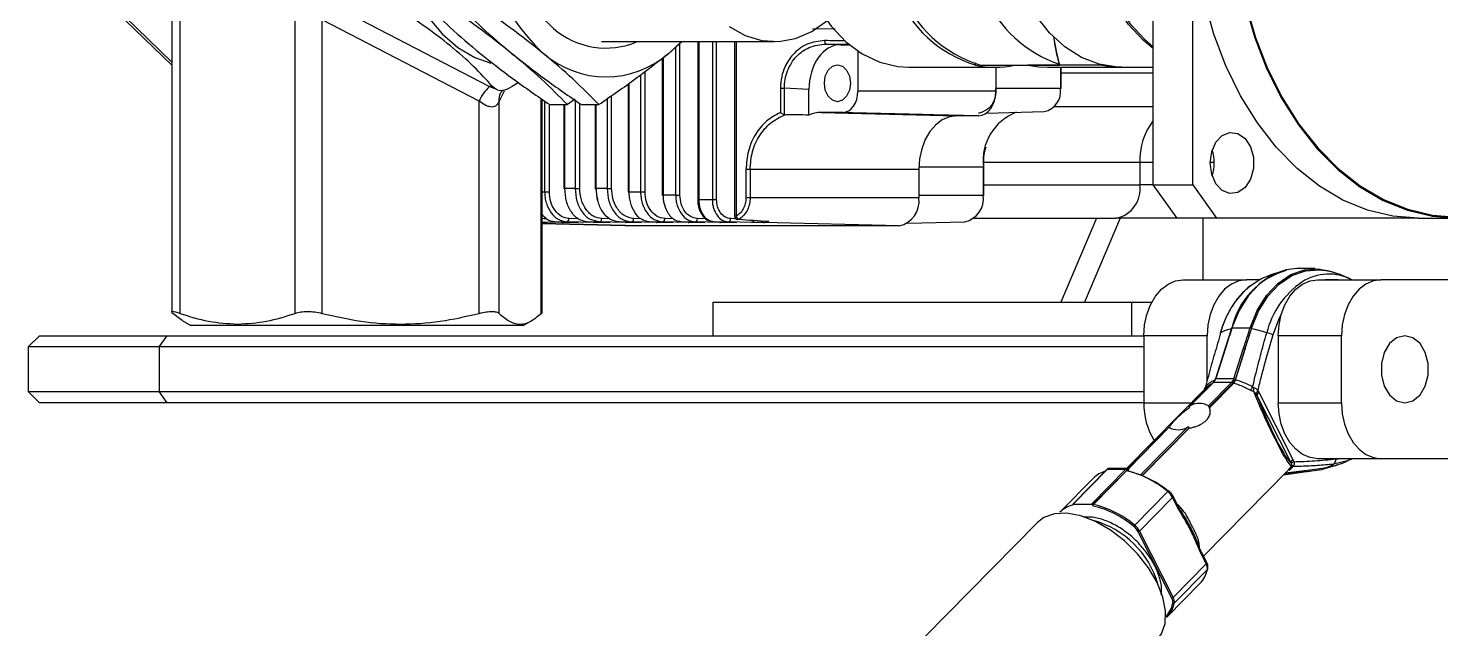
# Model space of a CAD drawing. Header units: millimetres. Extents: x 15 to 1184, y 5 to 836.
# Drawn here: x 165.68 to 190.94, y 700.32 to 711.06 of the extents above; entities that cross this region are included whole.
import ezdxf

# ---------------------------------------------------------------- set-up
doc = ezdxf.new("R2010")
doc.units = ezdxf.units.MM

msp = doc.modelspace()

# ---------------------------------------------------------------- linework, layer by layer
at = {"color": 7, "linetype": 'Continuous', "lineweight": 25}
for p, q in [((185.802, 708.265), (185.802, 718.465)), ((186.509, 708.265), (186.509, 713.365)), ((168.396, 705.965), (168.396, 711.91)), ((170.454, 705.965), (170.454, 711.91)), ((167.095, 711.521), (168.25, 710.401)), ((168.25, 711.344), (168.25, 705.964)), ((171.121, 711.477), (173.931, 710.022)), ((173.748, 709.762), (170.937, 711.217)), ((170.937, 705.965), (170.937, 711.217)), ((175.931, 710.825), (179.028, 710.825)), ((177.362, 710.825), (177.138, 710.615)), ((177.379, 710.825), (177.138, 710.615)), ((177.654, 710.825), (177.654, 708.001)), ((178.314, 710.825), (178.314, 707.701)), ((180.208, 710.77), (179.95, 710.782)), ((180.208, 710.77), (180.367, 710.77)), ((180.52, 710.656), (180.52, 709.94)), ((177.019, 710.523), (177.019, 708.081)), ((181.432, 710.365), (182.973, 710.365)), ((182.71, 710.405), (184.124, 710.405)), ((182.987, 710.365), (182.987, 709.985)), ((182.987, 710.365), (182.987, 709.94)), ((184.888, 710.405), (183.558, 710.405)), ((183.907, 710.365), (185.236, 710.365)), ((184.124, 710.405), (184.116, 710.422)), ((184.153, 709.985), (184.153, 710.365)), ((185.236, 710.365), (185.802, 710.365)), ((174.447, 710.093), (174.339, 710.022)), ((173.986, 710.022), (173.931, 710.022)), ((173.931, 710.022), (174.028, 709.985)), ((174.028, 709.985), (173.986, 710.022)), ((174.339, 710.022), (174.271, 709.985)), ((176.408, 710.062), (176.408, 708.141)), ((179.133, 709.991), (179.133, 709.558)), ((179.643, 709.97), (179.204, 709.991)), ((179.204, 709.517), (179.204, 709.991)), ((179.643, 709.512), (179.643, 709.97)), ((184.141, 709.985), (182.987, 709.985)), ((184.153, 709.985), (184.141, 709.985)), ((173.748, 705.965), (173.748, 709.762)), ((174.101, 705.965), (174.101, 709.762)), ((174.871, 705.964), (174.871, 709.796)), ((175.01, 709.698), (175.323, 709.698)), ((175.261, 709.698), (175.261, 708.199)), ((175.462, 709.795), (175.323, 709.698)), ((175.576, 709.698), (175.889, 709.698)), ((175.822, 709.698), (175.822, 708.191)), ((182.818, 709.548), (183.851, 709.574)), ((184.033, 709.665), (185.802, 709.665)), ((180.251, 709.56), (179.862, 709.56)), ((179.862, 709.56), (182.287, 709.5)), ((182.676, 709.5), (182.287, 709.5)), ((182.762, 708.585), (182.762, 708.075)), ((182.774, 708.585), (182.762, 708.585)), ((182.774, 708.075), (182.774, 708.585)), ((185.561, 708.665), (185.561, 708.265)), ((178.517, 708.54), (178.517, 708.03)), ((181.609, 708.54), (178.592, 708.54)), ((178.592, 708.54), (178.592, 708.03)), ((181.609, 708.54), (181.609, 708.075)), ((181.609, 708.54), (181.609, 708.03)), ((176.429, 708.141), (176.633, 708.141)), ((182.762, 708.075), (181.609, 708.075)), ((185.802, 708.265), (186.509, 708.265)), ((186.226, 707.665), (185.802, 708.265)), ((186.509, 708.265), (186.933, 707.665)), ((178.592, 708.03), (178.517, 708.03)), ((181.609, 708.03), (178.592, 708.03)), ((175.223, 707.59), (174.871, 707.598)), ((174.871, 707.592), (174.955, 707.59)), ((174.955, 707.59), (174.871, 707.59)), ((174.871, 707.573), (176.596, 707.53)), ((175.102, 707.601), (175.52, 707.59)), ((175.52, 707.59), (175.223, 707.59)), ((175.789, 707.59), (175.31, 707.601)), ((175.677, 707.6), (176.086, 707.59)), ((176.086, 707.59), (175.789, 707.59)), ((175.816, 707.624), (175.897, 707.601)), ((176.355, 707.59), (175.897, 707.601)), ((176.238, 707.601), (176.652, 707.59)), ((176.652, 707.59), (176.355, 707.59)), ((176.92, 707.59), (176.468, 707.6)), ((176.784, 707.601), (177.218, 707.59)), ((177.218, 707.59), (176.92, 707.59)), ((177.486, 707.59), (177.024, 707.601)), ((177.356, 707.601), (177.783, 707.59)), ((177.783, 707.59), (177.486, 707.59)), ((178.052, 707.59), (177.607, 707.6)), ((177.939, 707.601), (178.349, 707.59)), ((178.349, 707.59), (178.052, 707.59)), ((178.618, 707.59), (178.204, 707.6)), ((178.83, 707.59), (178.618, 707.59)), ((181.255, 707.53), (178.83, 707.59)), ((181.407, 707.578), (182.429, 707.604)), ((182.593, 707.665), (185.137, 707.665)), ((184.784, 707.665), (184.147, 706.165)), ((185.208, 707.665), (184.571, 706.165)), ((186.226, 707.665), (185.137, 707.665)), ((186.933, 707.665), (186.226, 707.665)), ((186.693, 706.565), (186.693, 707.665)), ((190.539, 707.665), (186.933, 707.665)), ((190.539, 707.665), (191.246, 707.665)), ((181.255, 707.53), (176.602, 707.53)), ((186.339, 706.565), (187.471, 706.565)), ((187.707, 706.565), (187.471, 706.565)), ((187.708, 706.565), (187.535, 706.454)), ((188.694, 706.765), (188.368, 706.765)), ((188.743, 706.565), (189.875, 706.565)), ((194.612, 706.565), (189.875, 706.565)), ((177.925, 706.165), (177.925, 705.565)), ((177.925, 706.165), (185.42, 706.165)), ((185.42, 705.565), (185.42, 706.165)), ((185.42, 706.165), (185.773, 706.165)), ((168.434, 705.839), (168.267, 705.965)), ((168.432, 705.836), (168.591, 705.745)), ((174.531, 705.745), (174.689, 705.836)), ((174.854, 705.965), (174.871, 705.99)), ((165.882, 705.565), (165.682, 705.365)), ((165.882, 705.565), (168.167, 705.565)), ((168.025, 705.365), (168.167, 705.565)), ((168.167, 705.565), (185.632, 705.565)), ((169.461, 705.745), (168.591, 705.745)), ((174.531, 705.745), (169.461, 705.745)), ((186.763, 705.565), (185.632, 705.565)), ((185.632, 705.565), (185.632, 704.365)), ((186.763, 704.757), (186.763, 705.565)), ((187.2, 705.695), (187.086, 705.34)), ((187.203, 705.704), (187.2, 705.695)), ((187.209, 705.706), (187.206, 705.697)), ((187.209, 705.706), (187.534, 705.706)), ((187.445, 705.334), (187.557, 705.69)), ((187.531, 705.697), (187.534, 705.706)), ((188.036, 705.565), (188.036, 704.365)), ((189.168, 705.565), (188.036, 705.565)), ((189.168, 704.365), (189.168, 705.565)), ((165.682, 705.365), (165.682, 704.565)), ((168.025, 705.365), (165.682, 705.365)), ((185.632, 705.365), (168.025, 705.365)), ((168.025, 705.365), (168.025, 704.565)), ((187.086, 705.34), (186.912, 704.795)), ((187.092, 705.342), (186.918, 704.797)), ((187.243, 704.797), (187.418, 705.342)), ((187.27, 704.773), (187.445, 705.334)), ((187.445, 705.334), (187.271, 704.789)), ((186.912, 704.795), (186.912, 704.795)), ((186.918, 704.797), (187.243, 704.797)), ((165.682, 704.565), (165.882, 704.365)), ((165.682, 704.565), (168.025, 704.565)), ((168.167, 704.365), (168.025, 704.565)), ((168.025, 704.565), (185.632, 704.565)), ((186.734, 704.622), (185.321, 703.188)), ((186.877, 704.735), (186.452, 704.303)), ((186.883, 704.737), (186.462, 704.309)), ((186.787, 704.309), (187.209, 704.737)), ((187.231, 704.721), (186.801, 704.284)), ((186.805, 704.276), (187.235, 704.713)), ((186.883, 704.737), (187.209, 704.737)), ((187.667, 704.585), (187.688, 704.553)), ((187.688, 704.553), (188.298, 703.352)), ((168.167, 704.365), (165.882, 704.365)), ((185.632, 704.365), (168.167, 704.365)), ((186.452, 704.276), (186.447, 704.284)), ((186.805, 704.276), (186.801, 704.284)), ((187.659, 704.491), (187.649, 704.51)), ((188.268, 703.29), (187.659, 704.491)), ((188.036, 704.365), (189.168, 704.365)), ((186.084, 703.93), (185.348, 703.183)), ((185.609, 703.062), (186.446, 703.912)), ((186.442, 703.92), (186.446, 703.912)), ((188.274, 703.279), (188.268, 703.29)), ((188.298, 703.352), (188.313, 703.312)), ((189.875, 703.365), (188.743, 703.365)), ((197.37, 703.365), (189.875, 703.365)), ((184.733, 703.019), (184.13, 702.407)), ((184.978, 703.177), (184.363, 702.553)), ((184.984, 703.179), (184.369, 702.555)), ((184.695, 702.555), (185.309, 703.179)), ((185.332, 703.163), (184.717, 702.539)), ((184.73, 702.547), (185.322, 703.148)), ((184.984, 703.179), (185.309, 703.179)), ((185.33, 703.188), (185.005, 703.188)), ((186.699, 701.624), (188.216, 703.163)), ((188.131, 703.077), (188.54, 703.134)), ((188.551, 703.154), (188.158, 703.104)), ((188.825, 703.19), (188.551, 703.154)), ((188.813, 703.172), (188.82, 703.173)), ((188.814, 703.173), (188.821, 703.174)), ((188.885, 703.2), (188.832, 703.191)), ((185.469, 702.176), (186.061, 702.776)), ((184.365, 702.536), (184.363, 702.539)), ((184.369, 702.555), (184.695, 702.555)), ((184.727, 702.519), (184.717, 702.539)), ((186.146, 702.672), (185.555, 702.072)), ((186.242, 702.484), (186.146, 702.672)), ((186.251, 702.506), (186.156, 702.695)), ((186.304, 702.378), (186.242, 702.484)), ((186.391, 702.237), (186.368, 702.321)), ((183.729, 702.227), (173.158, 691.499)), ((186.132, 700.873), (185.529, 702.06)), ((185.555, 702.072), (186.157, 700.884)), ((186.653, 701.673), (186.602, 701.79)), ((186.749, 701.485), (186.653, 701.673)), ((186.663, 701.696), (186.662, 701.696)), ((186.758, 701.507), (186.663, 701.696)), ((186.157, 700.884), (186.749, 701.485)), ((186.769, 701.381), (186.177, 700.78)), ((186.05, 700.537), (186.642, 701.138)), ((186.039, 700.526), (186.05, 700.537))]:
    msp.add_line(p, q, dxfattribs=at)
at = {"color": 8, "linetype": 'Continuous', "lineweight": 25}
for p, q in [((167.198, 711.477), (168.25, 710.456)), ((180.111, 711.056), (179.709, 711.05)), ((177.26, 710.721), (177.26, 708.08)), ((177.337, 708.08), (177.337, 710.788)), ((177.678, 708), (177.678, 710.825)), ((177.916, 710.825), (177.916, 708)), ((177.991, 708), (177.991, 710.825)), ((178.341, 710.825), (178.341, 707.701)), ((177.041, 708.081), (177.041, 710.54)), ((184.141, 710.365), (184.141, 709.985)), ((176.633, 710.226), (176.633, 708.141)), ((176.712, 708.141), (176.712, 710.287)), ((184.153, 710.265), (185.802, 710.265)), ((174.192, 709.937), (174.101, 709.762)), ((176.115, 708.2), (176.115, 709.857)), ((176.429, 708.141), (176.429, 710.076)), ((174.854, 705.965), (174.854, 709.808)), ((174.916, 709.765), (174.916, 708.141)), ((175.001, 708.141), (175.001, 709.705)), ((175.277, 708.2), (175.277, 709.698)), ((175.462, 709.779), (175.462, 708.2)), ((175.545, 708.2), (175.545, 709.721)), ((175.84, 708.2), (175.84, 709.698)), ((176.033, 709.8), (176.033, 708.2)), ((181.609, 708.585), (182.762, 708.585)), ((185.561, 708.665), (182.771, 708.665)), ((185.802, 708.665), (185.561, 708.665)), ((186.891, 708.665), (186.82, 708.665)), ((174.871, 708.141), (174.916, 708.141)), ((176.408, 708.141), (176.426, 708.141)), ((182.774, 708.075), (182.762, 708.075)), ((182.774, 708.265), (185.561, 708.265)), ((185.802, 708.265), (185.561, 708.265)), ((177.654, 708.001), (177.672, 708.001)), ((176.602, 707.53), (174.871, 707.573)), ((175.516, 707.657), (175.351, 707.661)), ((176.078, 707.657), (175.938, 707.661)), ((176.636, 707.657), (176.509, 707.66)), ((177.216, 707.657), (177.065, 707.661)), ((177.801, 707.657), (177.648, 707.66)), ((178.332, 707.657), (178.245, 707.66)), ((178.341, 707.701), (178.314, 707.701)), ((185.632, 704.365), (186.48, 704.365)), ((186.086, 703.928), (185.35, 703.181)), ((185.572, 703.077), (186.411, 703.928)), ((186.442, 703.92), (185.6, 703.066)), ((189.066, 703.36), (189.108, 703.365)), ((185.371, 703.137), (185.361, 703.156)), ((188.152, 703.098), (188.551, 703.154)), ((188.814, 703.173), (188.813, 703.172))]:
    msp.add_line(p, q, dxfattribs=at)
at = {"color": 7, "linetype": 'Continuous', "lineweight": 25, "flags": 128}
for points in [[(173.945, 716.287), (173.669, 716.189), (173.365, 716.011), (173.084, 715.767), (172.833, 715.465), (172.619, 715.11), (172.447, 714.713), (172.321, 714.282), (172.244, 713.829), (172.218, 713.365), (172.244, 712.9), (172.321, 712.447), (172.447, 712.016), (172.619, 711.619), (172.833, 711.265), (173.084, 710.962), (173.365, 710.718), (173.669, 710.54), (173.952, 710.44)], [(175.075, 711.061), (174.82, 711.311), (174.597, 711.618), (174.413, 711.972), (174.273, 712.364), (174.18, 712.783), (174.137, 713.218), (174.146, 713.657), (174.205, 714.088), (174.314, 714.5), (174.47, 714.88), (174.667, 715.219), (174.901, 715.508), (175.166, 715.738), (175.454, 715.903), (175.757, 715.999), (176.067, 716.024), (176.376, 715.975), (176.574, 715.905)], [(185.802, 710.701), (185.621, 710.849), (185.36, 711.133), (185.133, 711.47), (184.945, 711.853), (184.802, 712.272), (184.706, 712.718), (184.66, 713.179), (184.666, 713.645), (184.722, 714.104), (184.827, 714.545), (184.98, 714.958), (185.176, 715.332), (185.411, 715.659), (185.678, 715.93), (185.802, 716.028)], [(185.802, 715.995), (185.699, 715.913), (185.434, 715.643), (185.201, 715.319), (185.006, 714.947), (184.854, 714.537), (184.749, 714.099), (184.694, 713.643), (184.689, 713.18), (184.734, 712.722), (184.829, 712.279), (184.972, 711.863), (185.158, 711.483), (185.384, 711.148), (185.643, 710.866), (185.802, 710.734)], [(179.616, 714.915), (179.468, 714.499), (179.368, 714.055), (179.317, 713.595), (179.317, 713.129), (179.368, 712.669), (179.469, 712.226), (179.618, 711.81), (179.81, 711.432), (180.041, 711.1), (180.305, 710.823), (180.597, 710.607), (180.909, 710.457), (181.234, 710.378), (181.432, 710.365)], [(185.236, 710.365), (185.161, 710.367), (184.835, 710.419), (184.519, 710.541), (184.221, 710.731), (183.946, 710.983), (183.702, 711.292), (183.495, 711.651), (183.329, 712.051), (183.209, 712.482), (183.137, 712.934), (183.115, 713.396), (183.144, 713.857)], [(190.539, 707.665), (190.083, 707.701), (189.632, 707.811), (189.193, 707.992), (188.772, 708.242), (188.373, 708.558), (188.002, 708.936), (187.663, 709.371), (187.362, 709.858), (187.102, 710.389), (186.885, 710.959), (186.716, 711.56)], [(187.442, 711.482), (187.615, 710.892), (187.834, 710.332), (188.095, 709.811), (188.396, 709.334), (188.734, 708.908), (189.102, 708.538), (189.498, 708.229), (189.915, 707.985), (190.35, 707.808), (190.795, 707.701), (191.246, 707.665)], [(187.456, 711.489), (187.628, 710.9), (187.846, 710.343), (188.106, 709.823), (188.406, 709.348), (188.742, 708.924), (189.11, 708.555), (189.504, 708.247), (189.92, 708.003), (190.353, 707.827), (190.797, 707.72), (191.246, 707.685)], [(178.219, 711.097), (178.502, 710.936), (178.8, 710.845), (179.104, 710.827), (179.406, 710.882), (179.697, 711.008), (179.965, 711.198)], [(180.289, 710.838), (180.243, 710.838), (180.197, 710.839), (180.152, 710.84), (180.106, 710.84), (180.06, 710.841), (180.015, 710.841), (179.969, 710.842), (179.924, 710.842)], [(179.95, 710.782), (180.002, 710.782), (180.055, 710.781), (180.107, 710.78), (180.16, 710.78), (180.213, 710.779), (180.266, 710.778), (180.319, 710.778), (180.372, 710.777)], [(180.152, 710.41), (180.241, 710.385), (180.317, 710.313), (180.368, 710.206), (180.385, 710.08), (180.368, 709.954), (180.317, 709.847), (180.241, 709.775), (180.152, 709.75), (180.063, 709.775), (179.987, 709.847), (179.936, 709.954), (179.919, 710.08), (179.936, 710.206), (179.987, 710.313), (180.063, 710.385), (180.152, 710.41)], [(183.558, 710.405), (183.755, 710.372), (183.907, 710.365)], [(184.888, 710.405), (185.085, 710.372), (185.236, 710.365)], [(182.287, 709.5), (182.155, 709.482), (182.028, 709.427), (181.91, 709.338), (181.807, 709.219), (181.723, 709.073), (181.66, 708.907), (181.622, 708.727), (181.609, 708.54)], [(186.82, 708.655), (186.846, 708.853), (186.922, 709.025), (187.036, 709.147), (187.173, 709.202), (187.315, 709.184), (187.443, 709.094), (187.54, 708.944), (187.591, 708.756), (187.591, 708.554), (187.54, 708.365), (187.443, 708.216), (187.315, 708.126), (187.173, 708.107), (187.036, 708.162), (186.922, 708.284), (186.846, 708.456), (186.82, 708.655)], [(174.919, 708.141), (174.927, 708.141), (174.937, 708.141), (174.948, 708.141), (174.96, 708.141), (174.971, 708.141), (174.982, 708.141), (174.992, 708.141), (175.001, 708.141)], [(175.462, 708.2), (175.438, 708.2), (175.415, 708.2), (175.392, 708.2), (175.369, 708.2), (175.346, 708.2), (175.323, 708.2), (175.3, 708.2), (175.277, 708.2)], [(176.033, 708.2), (176.009, 708.2), (175.985, 708.2), (175.961, 708.2), (175.936, 708.2), (175.912, 708.2), (175.888, 708.2), (175.864, 708.2), (175.84, 708.2)], [(177.26, 708.08), (177.233, 708.081), (177.205, 708.081), (177.178, 708.081), (177.15, 708.081), (177.123, 708.081), (177.096, 708.081), (177.068, 708.081), (177.041, 708.081)], [(177.26, 708.08), (177.269, 708.08), (177.278, 708.08), (177.289, 708.08), (177.299, 708.08), (177.31, 708.08), (177.32, 708.08), (177.329, 708.08), (177.337, 708.08)], [(177.678, 708), (177.708, 708), (177.737, 708), (177.767, 708), (177.797, 708), (177.826, 708), (177.856, 708), (177.886, 708), (177.916, 708)], [(177.916, 708), (177.924, 708), (177.934, 708), (177.944, 708), (177.954, 708), (177.964, 708), (177.974, 708), (177.983, 708), (177.991, 708)], [(175.102, 707.601), (175.128, 707.601), (175.154, 707.601), (175.18, 707.601), (175.206, 707.601), (175.232, 707.601), (175.258, 707.601), (175.284, 707.601), (175.31, 707.601)], [(175.677, 707.6), (175.704, 707.6), (175.732, 707.601), (175.759, 707.601), (175.787, 707.601), (175.814, 707.601), (175.842, 707.601), (175.869, 707.601), (175.897, 707.601)], [(176.238, 707.601), (176.266, 707.601), (176.295, 707.601), (176.324, 707.601), (176.353, 707.601), (176.381, 707.601), (176.41, 707.601), (176.439, 707.6), (176.468, 707.6)], [(176.784, 707.601), (176.814, 707.601), (176.844, 707.601), (176.874, 707.601), (176.903, 707.601), (176.933, 707.601), (176.963, 707.601), (176.994, 707.601), (177.024, 707.601)], [(177.356, 707.601), (177.387, 707.601), (177.418, 707.601), (177.449, 707.601), (177.481, 707.601), (177.512, 707.601), (177.544, 707.6), (177.575, 707.6), (177.607, 707.6)], [(177.923, 707.605), (177.93, 707.602), (177.939, 707.601)], [(177.939, 707.601), (177.972, 707.6), (178.004, 707.6), (178.038, 707.6), (178.071, 707.6), (178.104, 707.6), (178.137, 707.6), (178.17, 707.6), (178.204, 707.6)], [(185.632, 705.565), (185.646, 705.76), (185.686, 705.947), (185.751, 706.12), (185.839, 706.272), (185.946, 706.396), (186.069, 706.489), (186.201, 706.545), (186.339, 706.565)], [(187.471, 706.565), (187.333, 706.545), (187.2, 706.489), (187.078, 706.396), (186.971, 706.272), (186.883, 706.12), (186.817, 705.947), (186.777, 705.76), (186.763, 705.565)], [(188.368, 706.765), (188.18, 706.745), (187.934, 706.657), (187.706, 706.501), (187.504, 706.285), (187.336, 706.017), (187.209, 705.706)], [(187.534, 705.706), (187.661, 706.017), (187.829, 706.285), (188.031, 706.501), (188.26, 706.657), (188.505, 706.745), (188.758, 706.762), (189.009, 706.709), (189.087, 706.677)], [(187.559, 705.699), (187.685, 706.006), (187.851, 706.272), (188.052, 706.486), (188.278, 706.64), (188.521, 706.728), (188.772, 706.745), (188.885, 706.73)], [(188.036, 705.565), (188.05, 705.76), (188.09, 705.947), (188.155, 706.12), (188.243, 706.272), (188.35, 706.396), (188.473, 706.489), (188.605, 706.545), (188.743, 706.565)], [(189.875, 706.565), (189.737, 706.545), (189.604, 706.489), (189.482, 706.396), (189.375, 706.272), (189.287, 706.12), (189.221, 705.947), (189.181, 705.76), (189.168, 705.565)], [(187.2, 705.695), (187.2, 705.695), (187.2, 705.696), (187.202, 705.697), (187.203, 705.697), (187.206, 705.697)], [(187.203, 705.704), (187.203, 705.704), (187.203, 705.705), (187.205, 705.706), (187.206, 705.706), (187.209, 705.706)], [(190.299, 704.365), (190.444, 704.401), (190.572, 704.505), (190.666, 704.665), (190.717, 704.86), (190.717, 705.069), (190.666, 705.265), (190.572, 705.424), (190.444, 705.528), (190.299, 705.565), (190.154, 705.528), (190.026, 705.424), (189.932, 705.265), (189.881, 705.069), (189.881, 704.86), (189.932, 704.665), (190.026, 704.505), (190.154, 704.401), (190.299, 704.365)], [(188.743, 703.365), (188.605, 703.384), (188.473, 703.441), (188.35, 703.533), (188.243, 703.658), (188.155, 703.809), (188.09, 703.982), (188.05, 704.17), (188.036, 704.365)], [(189.168, 704.365), (189.181, 704.17), (189.221, 703.982), (189.287, 703.809), (189.375, 703.658), (189.482, 703.533), (189.604, 703.441), (189.737, 703.384), (189.875, 703.365)], [(189.355, 703.364), (189.274, 703.327), (189.022, 703.265)], [(189.087, 703.253), (189.068, 703.244), (188.82, 703.173)], [(184.369, 702.555), (184.367, 702.555), (184.365, 702.554), (184.363, 702.552), (184.362, 702.55), (184.361, 702.548), (184.361, 702.545), (184.362, 702.542), (184.363, 702.539)], [(185.866, 700.122), (185.947, 700.231), (186.013, 700.419), (186.021, 700.642), (185.973, 700.89), (185.869, 701.152), (185.716, 701.414), (185.519, 701.665), (185.289, 701.894), (185.035, 702.088), (184.771, 702.24), (184.508, 702.343), (184.258, 702.39), (184.033, 702.381), (183.845, 702.315), (183.729, 702.227)], [(186.304, 702.378), (186.308, 702.383), (186.31, 702.388), (186.312, 702.393), (186.313, 702.398), (186.312, 702.402), (186.311, 702.405), (186.308, 702.408), (186.305, 702.41)], [(186.602, 701.79), (186.607, 701.794), (186.61, 701.797), (186.613, 701.801), (186.614, 701.804), (186.614, 701.807), (186.613, 701.809), (186.611, 701.811), (186.608, 701.813)]]:
    msp.add_lwpolyline(points, dxfattribs=at)
at = {"color": 8, "linetype": 'Continuous', "lineweight": 25, "flags": 128}
for points in [[(174.951, 707.657), (174.902, 707.658), (174.871, 707.659)], [(178.392, 707.647), (178.381, 707.642), (178.37, 707.641)], [(189.108, 706.565), (189.101, 706.566), (188.874, 706.565)], [(188.09, 705.946), (188.055, 705.879), (187.939, 705.579)], [(187.086, 705.34), (187.087, 705.341), (187.088, 705.341), (187.09, 705.342), (187.092, 705.342)], [(186.912, 704.795), (186.913, 704.796), (186.914, 704.797), (186.916, 704.797), (186.918, 704.797)], [(188.216, 703.163), (188.227, 703.175), (188.244, 703.195)], [(186.146, 702.672), (186.151, 702.678), (186.155, 702.683), (186.156, 702.688), (186.156, 702.693), (186.156, 702.695)], [(186.224, 702.56), (186.24, 702.543), (186.325, 702.447)], [(186.242, 702.484), (186.247, 702.49), (186.25, 702.495), (186.252, 702.5), (186.252, 702.504), (186.251, 702.506)], [(186.61, 701.885), (186.623, 701.789), (186.624, 701.772)], [(186.653, 701.673), (186.658, 701.679), (186.662, 701.684), (186.663, 701.689), (186.663, 701.694), (186.663, 701.696)], [(186.749, 701.485), (186.754, 701.49), (186.757, 701.496), (186.759, 701.501), (186.759, 701.505), (186.758, 701.507)]]:
    msp.add_lwpolyline(points, dxfattribs=at)
at = {"color": 7, "linetype": 'Continuous', "lineweight": 25}
for centre, radius, start, end in [((177.332, 713.215), 3.565, 177.5923, 226.8231), ((183.272, 712.537), 2.227, 201.6915, 253.1182), ((183.357, 712.537), 2.227, 201.6915, 253.1182), ((184.834, 712.529), 2.226, 203.6334, 251.1763), ((176.012, 712.132), 1.423, 228.8228, 293.2555), ((188.621, 711.587), 4.653, 188.377, 194.4999), ((188.497, 711.585), 4.529, 188.5954, 195.0937), ((176.015, 711.902), 1.707, 228.8939, 311.1061), ((182.973, 711.879), 1.514, 256.6999, 283.3001), ((174.418, 709.483), 0.727, 132.0867, 157.3846), ((182.599, 709.93), 0.393, 281.4218, 8.0495), ((183.778, 709.933), 0.367, 281.4218, 8.0495), ((179.864, 709.028), 0.531, 90.2231, 114.6083), ((183.684, 708.695), 0.928, 110.9781, 186.8105), ((186.744, 708.7), 1.183, 142.7799, 181.7292), ((186.134, 708.655), 0.757, 342.381, 17.619), ((177.032, 710.35), 2.269, 269.6811, 270.0726), ((182.346, 708.016), 0.42, 281.4218, 8.0495), ((185.031, 708.19), 0.536, 281.4218, 8.0495), ((181.167, 707.967), 0.446, 281.4218, 8.0495), ((175.298, 707.654), 0.054, 283.366, 7.9367), ((177.011, 707.653), 0.054, 283.366, 7.9374), ((177.595, 707.653), 0.054, 283.366, 7.9374), ((178.191, 707.652), 0.054, 283.366, 7.9374), ((178.374, 707.701), 0.06, 180, 266.2735), ((178.421, 707.726), 0.0843, 197.3169, 249.5799), ((178.829, 707.82), 0.23, 270.2502, 295.5703), ((188.553, 705.402), 1.379, 105.7886, 167.5726), ((188.531, 704.965), 1.8, 107.9811, 117.2285), ((188.942, 705.771), 0.895, 62.5678, 122.5448), ((188.531, 704.965), 1.8, 62.7715, 78.6724), ((187.008, 705.601), 0.014, 95.9122, 155.4287), ((187.323, 705.081), 0.621, 101.1667, 120.7101), ((187.528, 705.639), 0.0586, 61.1038, 87.0501), ((187.531, 705.648), 0.0585, 61.1364, 87.1014), ((189.665, 705.026), 2.211, 162.2677, 162.518), ((187.296, 704.211), 1.501, 69.176, 80.0077), ((187.784, 705.292), 0.326, 61.564, 81.9889), ((187.415, 705.284), 0.0577, 58.8743, 87.2127), ((186.774, 704.841), 0.151, 316.5952, 343.2251), ((187.099, 704.841), 0.151, 316.5952, 343.2251), ((187.107, 704.838), 0.171, 316.5952, 343.2251), ((187.241, 704.74), 0.0577, 58.8743, 87.2127), ((187.205, 704.709), 0.029, 25.4914, 82.567), ((186.927, 703.528), 1.224, 60.1453, 75.4188), ((186.961, 703.568), 1.244, 60.1296, 75.6345), ((187.292, 704.825), 0.34, 316.1451, 328.3713), ((181.653, 705.748), 6.056, 348.7858, 349.3776), ((187.763, 704.522), 0.114, 146.6985, 186.0364), ((187.736, 704.492), 0.0769, 127.7077, 180.739), ((186.882, 704.345), 1.25, 179.0961, 211.5327), ((186.624, 704.038), 0.317, 59.1092, 120.8908), ((186.248, 704.2), 0.317, 239.1092, 300.8908), ((188.345, 703.291), 0.0769, 127.7077, 180.739), ((188.338, 703.244), 0.073, 110.0058, 151.3726), ((188.705, 703.799), 0.621, 281.1667, 300.7101), ((188.531, 704.965), 1.8, 281.3276, 297.2285), ((188.968, 703.347), 0.0981, 303.3112, 7.2793), ((185.073, 702.677), 0.482, 105.6075, 134.8218), ((185.305, 703.15), 0.029, 25.4914, 82.567), ((184.924, 701.437), 1.757, 49.6812, 76.9226), ((185.344, 703.15), 0.0178, 18.3402, 135.4904), ((184.965, 701.464), 1.721, 49.8179, 75.1144), ((188.322, 703.117), 0.11, 100.3393, 134.8043), ((188.304, 703.185), 0.0569, 84.1607, 124.5755), ((188.707, 704.086), 0.904, 277.5339, 277.9883), ((185.855, 702.519), 0.329, 27.6349, 51.2825), ((184.473, 702.06), 0.488, 102.826, 134.7323), ((184.691, 702.526), 0.029, 25.4914, 82.567), ((184.331, 700.832), 1.733, 49.6963, 76.7946), ((184.332, 700.836), 1.757, 49.6812, 76.9226), ((185.552, 702.094), 0.116, 135.4146, 149.1992), ((185.267, 701.922), 0.296, 27.6349, 51.2825), ((185.263, 701.919), 0.329, 27.6349, 51.2825), ((185.526, 702.101), 0.0411, 274.4238, 314.5039), ((186.635, 701.847), 0.0437, 190.6266, 232.0643), ((186.291, 701.476), 0.487, 316.0807, 348.7148), ((186.609, 701.404), 0.162, 351.7593, 29.9611), ((186.747, 701.403), 0.0312, 314.6891, 347.3408), ((185.679, 700.873), 0.48, 316.0869, 348.7114), ((185.703, 700.874), 0.483, 315.948, 348.8475), ((186.129, 700.914), 0.0411, 274.4238, 314.5039), ((186.005, 700.8), 0.146, 351.7593, 29.9611), ((186.163, 700.798), 0.0228, 235.2986, 309.8667), ((186.017, 700.803), 0.162, 351.7593, 29.9611)]:
    msp.add_arc(centre, radius, start, end, dxfattribs=at)
at = {"color": 8, "linetype": 'Continuous', "lineweight": 25}
for centre, radius, start, end in [((174.331, 709.794), 0.233, 153.2413, 187.8947), ((177.033, 706.043), 2.037, 89.892, 90.3862), ((188.555, 705.225), 1.598, 129.719, 165.8738), ((189.333, 705.247), 1.547, 124.3113, 166.2647), ((186.63, 704.662), 0.105, 329.0066, 351.6307), ((187.022, 704.424), 0.365, 111.1808, 142.2987), ((186.988, 704.371), 0.358, 114.7673, 135.228), ((186.883, 704.729), 0.0081, 86.991, 133.4738), ((184.984, 703.171), 0.0081, 86.991, 133.4738), ((185.005, 703.16), 0.0286, 91.1468, 137.7809), ((185.33, 703.16), 0.0285, 90.1571, 137.8155), ((185.356, 703.163), 0.00892, 304.5597, 11.0378), ((188.023, 703.439), 0.351, 306.3299, 322.6413), ((188.534, 703.15), 0.017, 287.828, 12.4859), ((188.809, 703.188), 0.0161, 286.4682, 6.739), ((188.817, 703.189), 0.016, 286.2201, 6.6789), ((186.088, 702.757), 0.0337, 107.3027, 144.9491), ((184.302, 700.672), 1.644, 15.8822, 74.9695), ((186.4, 702.363), 0.113, 131.8206, 152.3971), ((186.65, 701.842), 0.0584, 132.7953, 172.7633)]:
    msp.add_arc(centre, radius, start, end, dxfattribs=at)
at = {"color": 7, "linetype": 'Continuous', "lineweight": 25}
for centre, major_axis, ratio, start_param, end_param in [((180.209, 709.969), (-0.001, 0.8), 0.707105, 6.281967, 7.851546), ((180.251, 709.94), (0, 0.38), 0.707107, 3.141288, 4.71178), ((182.676, 709.94), (0, 0.44), 0.707107, 3.141294, 4.71179), ((174.062, 708.54), (24.162, 0), 0.04133, 1.337726, 1.355987), ((174.95, 708.141), (0.0485, 0.0016), 0.02986, 2.279828, 2.349968), ((176.459, 708.141), (0.0497, -0.0017), 0.02737, 3.989207, 4.058515), ((177.079, 708.081), (0.06, -0.0006), 0.003923, 3.927006, 4.03335), ((177.714, 708), (0.06, -0.0005), 0.006976, 3.927016, 4.079059), ((175.223, 707.65), (-0.0001, 0.06), 0.70788, 3.140718, 3.635404), ((175.789, 707.65), (-0.0001, 0.06), 0.70788, 3.140718, 3.635404), ((176.355, 707.65), (-0.0001, 0.06), 0.70788, 3.140718, 3.635404), ((176.92, 707.65), (-0.0001, 0.06), 0.70788, 3.140718, 3.635404), ((177.486, 707.65), (-0.0001, 0.06), 0.70788, 3.140718, 3.635404), ((178.052, 707.65), (-0.0001, 0.06), 0.70788, 3.140718, 3.635404), ((183.028, 708.05), (6.572, 0.045), 0.079814, 3.928609, 4.038041), ((178.618, 707.65), (-0.0001, 0.06), 0.70788, 3.140718, 4.3525), ((187.831, 704.254), (-0.452, 1.023), 0.08538, 1.21827, 3.046643), ((187.876, 704.274), (-0.414, 0.989), 0.113117, 1.302995, 2.988981)]:
    msp.add_ellipse(centre, major_axis=major_axis, ratio=ratio, start_param=start_param, end_param=end_param, dxfattribs=at)
for points, knots in [([(173.986, 710.022), (173.877, 710.141), (173.659, 710.38), (173.243, 710.748), (172.759, 711.116), (172.389, 711.357), (172.204, 711.477)], [0, 0, 0, 0, 0.249598, 0.498205, 0.749053, 1, 1, 1, 1]), ([(172.765, 711.532), (172.916, 711.379), (173.216, 711.076), (173.58, 710.768), (173.762, 710.615)], [0, 0, 0, 0, 0.501735, 1, 1, 1, 1]), ([(174.327, 710.615), (174.133, 710.768), (173.744, 711.076), (173.301, 711.379), (173.078, 711.532)], [0, 0, 0, 0, 0.498265, 1, 1, 1, 1]), ([(173.331, 711.532), (173.482, 711.379), (173.782, 711.076), (174.146, 710.768), (174.327, 710.615)], [0, 0, 0, 0, 0.502086, 1, 1, 1, 1]), ([(174.893, 710.615), (174.699, 710.768), (174.31, 711.076), (173.867, 711.379), (173.644, 711.532)], [0, 0, 0, 0, 0.497914, 1, 1, 1, 1]), ([(179.924, 710.842), (179.817, 710.831), (179.658, 710.813), (179.472, 710.704), (179.328, 710.574), (179.218, 710.402), (179.146, 710.193), (179.137, 710.062), (179.133, 709.991)], [0, 0, 0, 0, 0.259905, 0.389299, 0.516055, 0.715477, 0.846754, 1, 1, 1, 1]), ([(179.924, 710.842), (179.924, 710.835), (179.925, 710.819), (179.931, 710.8), (179.939, 710.786), (179.947, 710.783), (179.95, 710.782)], [0, 0, 0, 0, 0.240534, 0.5, 0.759466, 1, 1, 1, 1]), ([(173.762, 710.615), (173.955, 710.462), (174.345, 710.154), (174.788, 709.851), (175.01, 709.698)], [0, 0, 0, 0, 0.497914, 1, 1, 1, 1]), ([(174.327, 710.615), (174.521, 710.462), (174.91, 710.154), (175.354, 709.851), (175.576, 709.698)], [0, 0, 0, 0, 0.498265, 1, 1, 1, 1]), ([(175.323, 709.698), (175.173, 709.851), (174.873, 710.154), (174.509, 710.462), (174.327, 710.615)], [0, 0, 0, 0, 0.502086, 1, 1, 1, 1]), ([(175.889, 709.698), (175.738, 709.851), (175.438, 710.154), (175.074, 710.462), (174.893, 710.615)], [0, 0, 0, 0, 0.5017354, 1, 1, 1, 1]), ([(177.138, 710.615), (176.944, 710.462), (176.555, 710.154), (176.112, 709.851), (175.889, 709.698)], [0, 0, 0, 0, 0.497781, 1, 1, 1, 1]), ([(179.204, 709.991), (179.207, 710.044), (179.212, 710.15), (179.257, 710.303), (179.327, 710.444), (179.448, 710.598), (179.653, 710.749), (179.846, 710.771), (179.95, 710.782)], [0, 0, 0, 0, 0.1231962, 0.2472861, 0.3727626, 0.5001029, 0.7289858, 1, 1, 1, 1]), ([(182.625, 710.405), (182.623, 710.415), (182.62, 710.43), (182.623, 710.441), (182.624, 710.445)], [0, 0, 0, 0, 0.671203, 1, 1, 1, 1]), ([(174.271, 709.985), (174.223, 709.966), (174.129, 709.928), (174.061, 709.966), (174.028, 709.985)], [0, 0, 0, 0, 0.500701, 1, 1, 1, 1]), ([(174.124, 709.899), (174.134, 709.914), (174.149, 709.937), (174.166, 709.945), (174.172, 709.948)], [0, 0, 0, 0, 0.6318907, 1, 1, 1, 1]), ([(182.987, 709.94), (182.527, 709.939), (181.704, 709.937), (180.882, 709.939), (180.52, 709.94)], [0, 0, 0, 0, 0.56001, 1, 1, 1, 1]), ([(174.101, 709.762), (174.088, 709.732), (174.069, 709.689), (174.018, 709.66), (173.973, 709.652), (173.922, 709.66), (173.844, 709.689), (173.787, 709.732), (173.748, 709.762)], [0, 0, 0, 0, 0.2620865, 0.3839039, 0.5, 0.6160829, 0.7379135, 1, 1, 1, 1]), ([(179.133, 709.558), (179.046, 709.511), (178.873, 709.417), (178.676, 709.172), (178.543, 708.872), (178.526, 708.651), (178.517, 708.54)], [0, 0, 0, 0, 0.250151, 0.500629, 0.750249, 1, 1, 1, 1]), ([(178.592, 708.54), (178.6, 708.648), (178.617, 708.864), (178.751, 709.151), (178.949, 709.387), (179.123, 709.472), (179.213, 709.516)], [0, 0, 0, 0, 0.248633, 0.499418, 0.741399, 1, 1, 1, 1]), ([(179.133, 709.558), (179.139, 709.553), (179.151, 709.544), (179.171, 709.531), (179.189, 709.522), (179.199, 709.518), (179.204, 709.517)], [0, 0, 0, 0, 0.2871172, 0.5484394, 0.7892953, 1, 1, 1, 1]), ([(179.213, 709.516), (179.211, 709.516), (179.208, 709.516), (179.205, 709.517), (179.204, 709.517)], [0, 0, 0, 0, 0.5600364, 1, 1, 1, 1]), ([(180.251, 709.56), (180.703, 709.549), (181.511, 709.529), (182.32, 709.509), (182.676, 709.5)], [0, 0, 0, 0, 0.560008, 1, 1, 1, 1]), ([(182.809, 708.938), (182.806, 708.932), (182.764, 708.827), (182.763, 708.702), (182.762, 708.585)], [0, 0, 0, 0, 0.0624633, 1, 1, 1, 1]), ([(174.916, 708.141), (174.918, 708.105), (174.921, 708.034), (174.953, 707.901), (175.026, 707.756), (175.155, 707.63), (175.258, 707.611), (175.31, 707.601)], [0, 0, 0, 0, 0.12872, 0.254398, 0.501106, 0.747653, 1, 1, 1, 1]), ([(175.351, 707.661), (175.305, 707.669), (175.213, 707.685), (175.098, 707.797), (175.017, 707.954), (175.007, 708.079), (175.001, 708.141)], [0, 0, 0, 0, 0.249522, 0.499799, 0.75018, 1, 1, 1, 1]), ([(175.277, 708.2), (175.273, 708.2), (175.264, 708.2), (175.259, 708.2), (175.261, 708.2), (175.261, 708.2)], [0, 0, 0, 0, 0.493601, 0.987203, 1, 1, 1, 1]), ([(175.677, 707.6), (175.625, 707.611), (175.52, 707.631), (175.388, 707.769), (175.295, 707.966), (175.283, 708.122), (175.277, 708.2)], [0, 0, 0, 0, 0.249055, 0.499279, 0.749363, 1, 1, 1, 1]), ([(175.938, 707.661), (175.889, 707.669), (175.812, 707.681), (175.72, 707.749), (175.639, 707.84), (175.562, 707.991), (175.55, 708.13), (175.545, 708.2)], [0, 0, 0, 0, 0.237917, 0.369162, 0.501109, 0.749667, 1, 1, 1, 1]), ([(175.823, 708.2), (175.823, 708.2), (175.824, 708.2), (175.833, 708.2), (175.838, 708.2)], [0, 0, 0, 0, 0.4806079, 1, 1, 1, 1]), ([(175.838, 708.2), (175.839, 708.131), (175.84, 708.056), (175.866, 707.996), (175.868, 707.991)], [0, 0, 0, 0, 0.924103, 1, 1, 1, 1]), ([(176.238, 707.601), (176.186, 707.611), (176.081, 707.632), (175.95, 707.77), (175.859, 707.967), (175.846, 708.123), (175.84, 708.2)], [0, 0, 0, 0, 0.250029, 0.499733, 0.749151, 1, 1, 1, 1]), ([(176.033, 708.2), (176.04, 708.122), (176.053, 707.966), (176.154, 707.769), (176.297, 707.631), (176.411, 707.611), (176.468, 707.6)], [0, 0, 0, 0, 0.250639, 0.50072, 0.750945, 1, 1, 1, 1]), ([(176.509, 707.66), (176.452, 707.672), (176.336, 707.694), (176.206, 707.838), (176.129, 708.015), (176.119, 708.139), (176.115, 708.2)], [0, 0, 0, 0, 0.278937, 0.55858, 0.778969, 1, 1, 1, 1]), ([(176.784, 707.601), (176.737, 707.611), (176.644, 707.63), (176.527, 707.756), (176.462, 707.901), (176.433, 708.034), (176.43, 708.105), (176.429, 708.141)], [0, 0, 0, 0, 0.252347, 0.498894, 0.745602, 0.87128, 1, 1, 1, 1]), ([(176.633, 708.141), (176.634, 708.105), (176.637, 708.034), (176.669, 707.9), (176.742, 707.754), (176.87, 707.629), (176.972, 707.61), (177.024, 707.601)], [0, 0, 0, 0, 0.128975, 0.25468, 0.501295, 0.747904, 1, 1, 1, 1]), ([(176.633, 708.141), (176.64, 708.141), (176.653, 708.141), (176.676, 708.141), (176.697, 708.141), (176.707, 708.141), (176.712, 708.141)], [0, 0, 0, 0, 0.279678, 0.559356, 0.779678, 1, 1, 1, 1]), ([(177.065, 707.661), (177.018, 707.669), (176.925, 707.685), (176.809, 707.797), (176.728, 707.955), (176.717, 708.079), (176.712, 708.141)], [0, 0, 0, 0, 0.252108, 0.502727, 0.752115, 1, 1, 1, 1]), ([(177.034, 708.081), (177.036, 708.024), (177.038, 707.958), (177.062, 707.906), (177.066, 707.898)], [0, 0, 0, 0, 0.8522025, 1, 1, 1, 1]), ([(177.356, 707.601), (177.324, 707.606), (177.269, 707.614), (177.194, 707.668), (177.121, 707.754), (177.071, 707.867), (177.045, 707.986), (177.042, 708.049), (177.041, 708.081)], [0, 0, 0, 0, 0.189303, 0.333819, 0.499255, 0.745748, 0.871332, 1, 1, 1, 1]), ([(177.26, 708.08), (177.261, 708.048), (177.264, 707.985), (177.293, 707.865), (177.357, 707.736), (177.471, 707.626), (177.561, 707.609), (177.607, 707.6)], [0, 0, 0, 0, 0.1292, 0.254942, 0.5015, 0.748161, 1, 1, 1, 1]), ([(177.648, 707.66), (177.607, 707.668), (177.525, 707.682), (177.422, 707.78), (177.351, 707.918), (177.342, 708.026), (177.337, 708.08)], [0, 0, 0, 0, 0.253578, 0.504657, 0.753536, 1, 1, 1, 1]), ([(177.654, 708.001), (177.655, 707.975), (177.657, 707.924), (177.679, 707.827), (177.728, 707.72), (177.816, 707.627), (177.886, 707.612), (177.922, 707.605)], [0, 0, 0, 0, 0.127103, 0.251853, 0.497983, 0.745395, 1, 1, 1, 1]), ([(177.939, 707.601), (177.904, 707.608), (177.836, 707.622), (177.751, 707.715), (177.703, 707.822), (177.682, 707.921), (177.679, 707.974), (177.678, 708)], [0, 0, 0, 0, 0.2521445, 0.4987206, 0.7453884, 0.8711, 1, 1, 1, 1]), ([(177.916, 708), (177.917, 707.973), (177.919, 707.92), (177.943, 707.82), (177.997, 707.712), (178.091, 707.62), (178.166, 707.607), (178.204, 707.6)], [0, 0, 0, 0, 0.129542, 0.25537, 0.501894, 0.748595, 1, 1, 1, 1]), ([(178.245, 707.66), (178.211, 707.665), (178.144, 707.677), (178.06, 707.756), (178.002, 707.868), (177.994, 707.956), (177.991, 708)], [0, 0, 0, 0, 0.255502, 0.507189, 0.755405, 1, 1, 1, 1]), ([(178.517, 708.03), (178.515, 707.996), (178.51, 707.928), (178.473, 707.834), (178.416, 707.753), (178.366, 707.718), (178.341, 707.701)], [0, 0, 0, 0, 0.246188, 0.49466, 0.745944, 1, 1, 1, 1]), ([(178.592, 708.03), (178.59, 707.994), (178.585, 707.92), (178.546, 707.813), (178.483, 707.713), (178.423, 707.669), (178.392, 707.647)], [0, 0, 0, 0, 0.22418, 0.465367, 0.723892, 1, 1, 1, 1]), ([(175.102, 707.601), (175.053, 707.609), (174.967, 707.623), (174.9, 707.703), (174.871, 707.737)], [0, 0, 0, 0, 0.56689, 1, 1, 1, 1]), ([(187.528, 706.448), (187.465, 706.392), (187.333, 706.277), (187.172, 706.042), (187.06, 705.811), (187.012, 705.659), (186.995, 705.607)], [0, 0, 0, 0, 0.27181, 0.559699, 0.849179, 1, 1, 1, 1]), ([(168.25, 705.99), (168.25, 705.99), (168.244, 705.998), (168.264, 706), (168.311, 705.994), (168.367, 705.975), (168.396, 705.965)], [0, 0, 0, 0, 0.001932, 0.330559, 0.660198, 1, 1, 1, 1]), ([(168.396, 705.965), (168.565, 705.911), (168.904, 705.802), (169.251, 705.783), (169.425, 705.774)], [0, 0, 0, 0, 0.497985, 1, 1, 1, 1]), ([(169.425, 705.774), (169.599, 705.783), (169.946, 705.802), (170.285, 705.911), (170.454, 705.965)], [0, 0, 0, 0, 0.5007824, 1, 1, 1, 1]), ([(170.454, 705.965), (170.487, 705.975), (170.553, 705.993), (170.677, 706.001), (170.808, 705.994), (170.894, 705.975), (170.937, 705.965)], [0, 0, 0, 0, 0.253391, 0.499222, 0.74581, 1, 1, 1, 1]), ([(170.937, 705.965), (171.168, 705.912), (171.629, 705.806), (172.339, 705.758), (173.051, 705.805), (173.515, 705.912), (173.748, 705.965)], [0, 0, 0, 0, 0.249598, 0.498205, 0.749053, 1, 1, 1, 1]), ([(173.748, 705.965), (173.789, 705.975), (173.871, 705.993), (173.975, 706.001), (174.058, 705.994), (174.087, 705.975), (174.101, 705.965)], [0, 0, 0, 0, 0.253391, 0.499222, 0.74581, 1, 1, 1, 1]), ([(174.101, 705.965), (174.163, 705.912), (174.287, 705.806), (174.477, 705.758), (174.668, 705.805), (174.792, 705.912), (174.854, 705.965)], [0, 0, 0, 0, 0.249598, 0.498205, 0.749053, 1, 1, 1, 1]), ([(187.006, 705.615), (186.988, 705.553), (186.932, 705.362), (186.838, 705.041), (186.769, 704.778), (186.734, 704.647)], [0, 0, 0, 0, 0.193061, 0.596401, 1, 1, 1, 1]), ([(187.206, 705.697), (187.172, 705.591), (187.134, 705.473), (187.096, 705.354), (187.092, 705.342)], [0, 0, 0, 0, 0.897368, 1, 1, 1, 1]), ([(187.418, 705.342), (187.437, 705.403), (187.475, 705.521), (187.513, 705.64), (187.531, 705.697)], [0, 0, 0, 0, 0.513162, 1, 1, 1, 1]), ([(187.581, 704.647), (187.592, 704.696), (187.634, 704.884), (187.717, 705.207), (187.792, 705.479), (187.83, 705.615)], [0, 0, 0, 0, 0.151586, 0.575657, 1, 1, 1, 1]), ([(187.939, 705.579), (187.892, 705.414), (187.821, 705.168), (187.73, 704.836), (187.688, 704.669), (187.667, 704.585)], [0, 0, 0, 0, 0.499843, 0.749881, 1, 1, 1, 1]), ([(186.912, 704.795), (186.907, 704.782), (186.898, 704.758), (186.883, 704.742), (186.877, 704.735)], [0, 0, 0, 0, 0.58156, 1, 1, 1, 1]), ([(186.727, 704.633), (186.727, 704.632), (186.726, 704.624), (186.723, 704.618), (186.72, 704.613)], [0, 0, 0, 0, 0.140996, 1, 1, 1, 1]), ([(186.727, 704.632), (186.727, 704.632), (186.727, 704.634), (186.73, 704.639), (186.733, 704.645), (186.734, 704.647)], [0, 0, 0, 0, 0.2616227, 0.6982559, 1, 1, 1, 1]), ([(187.235, 704.713), (187.244, 704.723), (187.258, 704.741), (187.267, 704.764), (187.27, 704.773)], [0, 0, 0, 0, 0.619314, 1, 1, 1, 1]), ([(187.593, 704.571), (187.578, 704.574), (187.558, 704.578), (187.541, 704.587), (187.537, 704.59)], [0, 0, 0, 0, 0.719753, 1, 1, 1, 1]), ([(187.581, 704.647), (187.583, 704.645), (187.587, 704.64), (187.594, 704.635), (187.601, 704.632), (187.604, 704.632), (187.605, 704.632)], [0, 0, 0, 0, 0.309263, 0.645228, 0.939013, 1, 1, 1, 1]), ([(187.649, 704.51), (187.646, 704.515), (187.637, 704.529), (187.617, 704.55), (187.601, 704.564), (187.593, 704.571)], [0, 0, 0, 0, 0.210723, 0.596526, 1, 1, 1, 1]), ([(187.605, 704.632), (187.611, 704.631), (187.621, 704.629), (187.639, 704.622), (187.65, 704.612), (187.661, 704.599), (187.664, 704.591), (187.667, 704.585)], [0, 0, 0, 0, 0.227615, 0.366906, 0.671954, 0.755617, 1, 1, 1, 1]), ([(186.452, 704.276), (186.433, 704.264), (186.396, 704.239), (186.341, 704.196), (186.288, 704.151), (186.24, 704.107), (186.197, 704.064), (186.161, 704.027), (186.131, 703.995), (186.109, 703.967), (186.094, 703.944), (186.092, 703.932), (186.09, 703.926)], [0, 0, 0, 0, 0.102781, 0.20847, 0.311271, 0.417297, 0.515702, 0.617322, 0.710305, 0.805847, 0.901706, 1, 1, 1, 1]), ([(186.447, 704.284), (186.447, 704.286), (186.446, 704.289), (186.446, 704.295), (186.449, 704.3), (186.453, 704.305), (186.458, 704.308), (186.461, 704.309), (186.462, 704.309)], [0, 0, 0, 0, 0.161141, 0.321702, 0.495566, 0.706407, 0.959655, 1, 1, 1, 1]), ([(186.446, 703.912), (186.469, 703.917), (186.514, 703.927), (186.579, 703.948), (186.641, 703.974), (186.696, 704.006), (186.742, 704.042), (186.778, 704.081), (186.803, 704.122), (186.818, 704.163), (186.823, 704.204), (186.82, 704.243), (186.81, 704.265), (186.805, 704.276)], [0, 0, 0, 0, 0.09418, 0.191025, 0.285223, 0.382376, 0.472547, 0.565663, 0.650865, 0.738412, 0.82625, 0.916318, 1, 1, 1, 1]), ([(186.787, 704.309), (186.788, 704.308), (186.79, 704.305), (186.794, 704.299), (186.797, 704.292), (186.799, 704.287), (186.801, 704.285), (186.801, 704.284)], [0, 0, 0, 0, 0.288165, 0.572397, 0.759717, 0.948305, 1, 1, 1, 1]), ([(186.086, 703.928), (186.085, 703.929), (186.084, 703.93), (186.084, 703.93), (186.084, 703.93)], [0, 0, 0, 0, 0.799005, 1, 1, 1, 1]), ([(186.442, 703.92), (186.441, 703.922), (186.439, 703.925), (186.434, 703.928), (186.428, 703.93), (186.421, 703.93), (186.415, 703.929), (186.412, 703.928), (186.411, 703.928)], [0, 0, 0, 0, 0.161141, 0.321702, 0.495566, 0.706407, 0.959655, 1, 1, 1, 1]), ([(188.272, 703.232), (188.273, 703.235), (188.277, 703.243), (188.279, 703.259), (188.276, 703.272), (188.274, 703.279)], [0, 0, 0, 0, 0.2390436, 0.6210212, 1, 1, 1, 1]), ([(189.022, 703.265), (188.976, 703.261), (188.832, 703.249), (188.591, 703.231), (188.399, 703.227), (188.302, 703.226)], [0, 0, 0, 0, 0.193061, 0.596401, 1, 1, 1, 1]), ([(188.313, 703.312), (188.316, 703.307), (188.321, 703.298), (188.325, 703.281), (188.323, 703.267), (188.318, 703.253), (188.313, 703.246), (188.31, 703.242)], [0, 0, 0, 0, 0.237838, 0.422109, 0.698948, 0.785505, 1, 1, 1, 1]), ([(188.313, 703.312), (188.376, 703.314), (188.501, 703.317), (188.752, 703.332), (188.94, 703.349), (189.066, 703.36)], [0, 0, 0, 0, 0.2498296, 0.4997684, 1, 1, 1, 1]), ([(185.005, 703.188), (185.004, 703.188), (184.999, 703.189), (184.989, 703.185), (184.981, 703.179), (184.978, 703.177)], [0, 0, 0, 0, 0.081472, 0.55671, 1, 1, 1, 1]), ([(185.365, 703.165), (185.362, 703.17), (185.356, 703.179), (185.343, 703.187), (185.334, 703.187), (185.33, 703.188)], [0, 0, 0, 0, 0.394708, 0.735577, 1, 1, 1, 1]), ([(188.244, 703.195), (188.25, 703.203), (188.258, 703.214), (188.269, 703.228), (188.272, 703.232)], [0, 0, 0, 0, 0.713986, 1, 1, 1, 1]), ([(188.31, 703.242), (188.309, 703.24), (188.305, 703.235), (188.303, 703.23), (188.302, 703.227), (188.302, 703.226)], [0, 0, 0, 0, 0.261623, 0.698256, 1, 1, 1, 1]), ([(188.54, 703.134), (188.57, 703.138), (188.661, 703.151), (188.753, 703.164), (188.814, 703.173)], [0, 0, 0, 0, 0.3335549, 1, 1, 1, 1]), ([(188.814, 703.173), (188.816, 703.173), (188.818, 703.173), (188.82, 703.173), (188.821, 703.174)], [0, 0, 0, 0, 0.693402, 1, 1, 1, 1]), ([(186.156, 702.695), (186.146, 702.711), (186.126, 702.746), (186.095, 702.774), (186.078, 702.789)], [0, 0, 0, 0, 0.463846, 1, 1, 1, 1]), ([(184.727, 702.519), (184.726, 702.521), (184.724, 702.525), (184.724, 702.532), (184.725, 702.539), (184.727, 702.544), (184.729, 702.547), (184.73, 702.547)], [0, 0, 0, 0, 0.219634, 0.439334, 0.657093, 0.871087, 1, 1, 1, 1]), ([(186.235, 702.513), (186.253, 702.487), (186.276, 702.452), (186.299, 702.418), (186.305, 702.41)], [0, 0, 0, 0, 0.755153, 1, 1, 1, 1]), ([(185.586, 701.798), (185.577, 701.81), (185.514, 701.89), (185.367, 702.017), (185.155, 702.167), (184.932, 702.27), (184.727, 702.327), (184.608, 702.32), (184.555, 702.317)], [0, 0, 0, 0, 0.034409, 0.23441, 0.434765, 0.636008, 0.83884, 1, 1, 1, 1]), ([(186.602, 701.79), (186.585, 701.833), (186.533, 701.96), (186.455, 702.119), (186.371, 702.27), (186.327, 702.342), (186.304, 702.378)], [0, 0, 0, 0, 0.2045225, 0.6044002, 0.8019964, 1, 1, 1, 1]), ([(186.305, 702.41), (186.322, 702.384), (186.363, 702.323), (186.42, 702.222), (186.484, 702.098), (186.551, 701.964), (186.589, 701.863), (186.608, 701.813)], [0, 0, 0, 0, 0.1357477, 0.3209439, 0.5065346, 0.752772, 1, 1, 1, 1]), ([(186.325, 702.447), (186.342, 702.424), (186.377, 702.377), (186.426, 702.291), (186.475, 702.192), (186.516, 702.112), (186.553, 702.039), (186.586, 701.972), (186.602, 701.914), (186.61, 701.885)], [0, 0, 0, 0, 0.1248438, 0.2510506, 0.4276727, 0.6080336, 0.6706406, 0.8342595, 1, 1, 1, 1]), ([(185.941, 700.937), (185.945, 700.957), (185.959, 701.037), (185.93, 701.199), (185.854, 701.413), (185.738, 701.62), (185.634, 701.743), (185.586, 701.798)], [0, 0, 0, 0, 0.076643, 0.311928, 0.554448, 0.798432, 1, 1, 1, 1]), ([(186.664, 701.698), (186.655, 701.716), (186.635, 701.752), (186.62, 701.792), (186.613, 701.812)], [0, 0, 0, 0, 0.508499, 1, 1, 1, 1]), ([(186.777, 701.396), (186.779, 701.413), (186.783, 701.45), (186.767, 701.488), (186.758, 701.507)], [0, 0, 0, 0, 0.474861, 1, 1, 1, 1])]:
    msp.add_open_spline(points, degree=3, knots=knots, dxfattribs=at)
for points in [[(179.133, 709.991), (179.138, 709.991), (179.15, 709.991), (179.17, 709.991), (179.189, 709.991), (179.199, 709.991), (179.204, 709.991)], [(178.592, 708.54), (178.586, 708.54), (178.576, 708.54), (178.556, 708.54), (178.535, 708.54), (178.523, 708.54), (178.517, 708.54)], [(175.462, 708.2), (175.467, 708.2), (175.479, 708.2), (175.502, 708.2), (175.526, 708.2), (175.538, 708.2), (175.545, 708.2)], [(176.033, 708.2), (176.039, 708.2), (176.051, 708.2), (176.074, 708.2), (176.096, 708.2), (176.109, 708.2), (176.115, 708.2)], [(175.897, 707.601), (175.902, 707.602), (175.913, 707.603), (175.927, 707.617), (175.936, 707.637), (175.937, 707.653), (175.938, 707.661)], [(176.468, 707.6), (176.474, 707.601), (176.484, 707.603), (176.498, 707.617), (176.507, 707.637), (176.509, 707.653), (176.509, 707.66)]]:
    msp.add_open_spline(points, degree=3, dxfattribs=at)
at = {"color": 8, "linetype": 'Continuous', "lineweight": 25}
for points, knots in [([(175.462, 708.2), (175.468, 708.122), (175.482, 707.967), (175.582, 707.771), (175.701, 707.649), (175.787, 707.631), (175.816, 707.624)], [0, 0, 0, 0, 0.285302, 0.568978, 0.852977, 1, 1, 1, 1]), ([(175.84, 708.2), (175.836, 708.2), (175.826, 708.2), (175.821, 708.2), (175.822, 708.2), (175.823, 708.2)], [0, 0, 0, 0, 0.482004, 0.964008, 1, 1, 1, 1])]:
    msp.add_open_spline(points, degree=3, knots=knots, dxfattribs=at)

doc.saveas('drawing.dxf')
